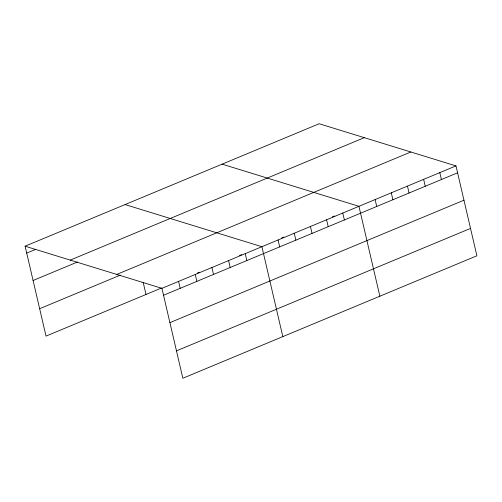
<?xml version="1.0" encoding="UTF-8"?>
<svg xmlns="http://www.w3.org/2000/svg" width="502" height="502" viewBox="0 0 502 502"><rect width="100%" height="100%" fill="white"/><g stroke="black" fill="none" stroke-linecap="round" stroke-linejoin="round"><path stroke-width="0.75" d="M25.1 246.2L319.153 123.749L455.979 165.898L476.9 255.8L182.847 378.251L161.926 288.343L25.1 246.2L46.021 336.102L161.468 288.029M26.706 253.108L35.736 249.35M70.255 260.105L364.308 137.661M33.082 280.492L77.515 261.994M116.771 274.437L410.824 151.993M39.645 308.711L120.185 275.178M197.33 273.094L199.438 272.216M239.523 255.524L241.631 254.646M281.71 237.954L283.818 237.082M332.337 216.877L334.451 215.998M161.926 288.343L455.979 165.898M163.533 295.251L457.586 172.807M169.908 322.642L463.961 200.198M176.472 350.86L470.525 228.416M222.116 164.16L358.943 206.309L379.863 296.211M125.08 204.565L261.906 246.714L282.827 336.616M439.808 172.632L441.415 179.54M423.632 179.371L425.238 186.28M407.461 186.104L409.067 193.013M391.29 192.837L392.897 199.746M375.113 199.57L376.72 206.479M342.772 213.043L344.378 219.951M326.595 219.776L328.201 226.684M310.424 226.509L312.031 233.417M294.247 233.242L295.86 240.151M278.077 239.981L279.683 246.89M245.24 253.654L246.846 260.563M228.579 260.588L230.186 267.497M211.913 267.528L213.526 274.437M195.253 274.468L196.859 281.377M178.587 281.409L180.199 288.317M143.164 282.293L146 294.467"/></g></svg>
